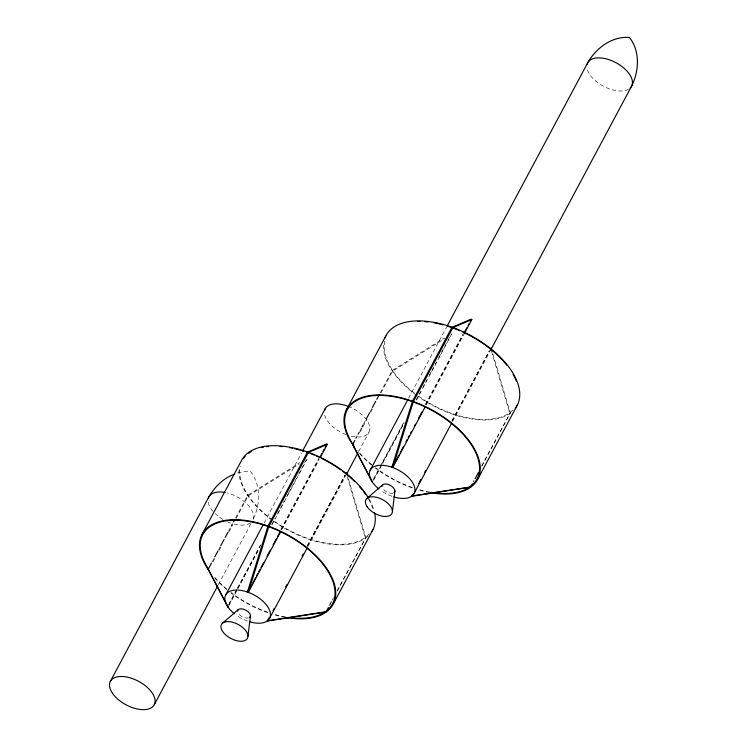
<?xml version="1.0" encoding="UTF-8"?>
<svg xmlns="http://www.w3.org/2000/svg" width="747" height="747" viewBox="0 0 747 747"><rect width="100%" height="100%" fill="white"/><g stroke="black" fill="none" stroke-linecap="round" stroke-linejoin="round"><path stroke-width="0.56" stroke-dasharray="3.73 2.8" d="M212.017 562.08L214.762 556.935M218.6 549.745L220.244 546.664M228.479 531.248L230.674 527.13M235.613 517.886L247.687 495.27L299.752 462.757M213.007 561.716L215.201 557.598M219.048 550.408L221.243 546.3M228.927 531.911L232.765 524.711M236.061 518.549L248.135 495.933L299.211 464.036M218.311 584.752L251.151 523.255M264.13 523.021L301.48 453.065M228.694 604.416L236.92 589M237.471 587.973L260.526 544.806M228.918 604.753L237.144 589.336M237.695 588.309L260.75 545.133M271.721 524.581L275.017 518.418M277.212 514.3L284.346 500.938M286.54 496.83L288.183 493.748M288.734 492.721L296.419 478.332M298.613 474.214L304.104 463.943M304.655 462.907L306.298 459.825M228.591 606.106L258.77 549.577M271.945 524.908L307.073 459.134M280.872 529.324L318.736 458.406M281.33 529.483L319.193 458.565M281.778 529.651L319.1 459.76M359.793 431.112L361.436 428.031M363.63 423.923L366.375 418.787M370.223 411.588L371.866 408.506M380.102 393.09L392.175 370.475L444.232 337.971M360.241 431.775L362.435 427.667M362.986 426.64L366.824 419.45M370.661 412.251L372.856 408.142M381.091 392.726L392.614 371.138L444.68 338.634M307.148 546.048L345.021 475.129M307.381 545.88L345.245 474.961M307.064 546.739L345.478 474.793M308.091 546.234L345.441 476.278M358.625 451.59L369.065 432.046M408.618 398.216L446.519 327.233M373.724 478.594L379.765 467.295M380.307 466.259L404.463 421.037M373.397 479.957L404.136 422.4M416.21 399.785L420.598 391.559M422.793 387.45L427.181 379.233M429.376 375.115L431.57 371.007M432.121 369.98L436.509 361.753M438.704 357.645L451.328 334.002M373.621 480.284L381.857 464.867M382.399 463.84L404.351 422.727M416.424 400.121L451.552 334.339L451.104 333.676M425.351 404.529L463.224 333.61M425.809 404.697L463.131 334.796M426.266 404.855L463.588 334.964M329.11 605.873L333.498 597.647M337.336 590.457L365.797 537.7L347.887 477.137M330.118 604.51L332.322 600.401M337.261 591.148L365.797 537.7M451.87 421.084L489.5 350.334M452.094 420.916L489.416 351.025M452.579 421.429L489.929 351.473M473.038 482.104L474.14 480.05M481.824 465.661L510.276 412.904L492.693 353.443M481.74 466.352L510.276 412.904M237.518 472.963L244.792 471.478L250.572 471.572C261.441 485.289 260.273 505.14 252.794 520.183A24.856 13.315 28.1 0 0 227.032 492.927M392.175 370.475L392.614 371.138M247.687 495.27L248.135 495.933M491.573 351.576L509.809 413.24M347.094 476.371L365.33 538.036M628.535 89.248A24.856 13.315 28.1 0 1 604.314 86.671A24.856 13.315 28.1 0 1 587.039 68.257M391.96 496.288A24.856 13.315 28.1 0 1 380.475 490.209M512.769 410.075A73.495 39.386 28.1 0 1 417.984 395.835M414.249 393.043A73.495 39.386 28.1 0 1 384.994 340.361M510.687 412.886A74.28 39.806 28.1 0 1 418.525 396.75M416.667 395.415A74.28 39.806 28.1 0 1 383.547 344.32M429.646 492.086A73.495 39.386 28.1 0 1 418.796 489.537M412.204 487.427A73.495 39.386 28.1 0 1 375.657 467.762M372.015 464.877A73.495 39.386 28.1 0 1 357.598 450.562M429.833 492.59A74.28 39.806 28.1 0 1 418.871 490.013M412.204 487.884A74.28 39.806 28.1 0 1 375.265 468.005M371.586 465.092A74.28 39.806 28.1 0 1 359.204 453.205M348.261 406.359A24.856 13.315 28.1 0 1 369.279 424.912A24.856 13.315 28.1 0 1 358.327 437.023M355.077 436.846A24.856 13.315 28.1 0 1 347.887 435.23M345.908 434.521A24.856 13.315 28.1 0 1 324.31 413.25M285.167 616.882A73.495 39.386 28.1 0 1 274.317 614.323M267.715 612.223A73.495 39.386 28.1 0 1 231.168 592.548M226.64 588.935A73.495 39.386 28.1 0 1 213.819 576.208M369.093 534.002A73.495 39.386 28.1 0 1 273.495 520.631M272.552 519.94A73.495 39.386 28.1 0 1 240.263 466.184M368.579 499.201A73.495 39.386 28.1 0 1 373.332 510.35M367.897 536.281A74.28 39.806 28.1 0 1 273.141 520.902M272.188 520.211A74.28 39.806 28.1 0 1 239.18 468.014M369.242 499.239A74.28 39.806 28.1 0 1 374.032 510.509M285.354 617.386A74.28 39.806 28.1 0 1 273.271 614.482M267.715 612.68A74.28 39.806 28.1 0 1 230.786 592.801M227.097 589.887A74.28 39.806 28.1 0 1 214.716 578.001M247.472 621.084A24.856 13.315 28.1 0 1 235.996 615.005M250.469 522.853A24.856 13.315 28.1 0 1 233.606 523.964M230.627 523.021A24.856 13.315 28.1 0 1 227.648 521.836M222.839 519.37A24.856 13.315 28.1 0 1 215.257 513.721M212.97 511.34A24.856 13.315 28.1 0 1 208.18 502.386M248.499 617.965A7.003 3.754 28.1 0 1 237.789 612.269M392.987 493.169A7.003 3.754 28.1 0 1 382.268 487.474"/><path stroke-width="1.12" d="M247.957 636.304L250.45 615.771M392.446 511.508L394.93 490.984M280.685 531.705L248.303 592.352L247.397 592.016L267.949 526.14L307.465 452.14L326.42 444.017L327.335 444.344L320.202 457.706M248.303 592.352L268.864 526.467L308.38 452.467L327.335 444.344M425.164 406.91L392.791 467.557L391.876 467.23L412.437 401.344L451.954 327.345L470.909 319.221L471.815 319.548L464.13 333.937M392.791 467.557L413.343 401.671L452.859 327.672L471.815 319.548M110.323 681.46L208.833 496.97C214.716 486.82 223.512 478.071 234.689 474.028M201.755 534.917L241.272 460.918A74.28 39.806 28.1 0 1 300.854 449.853A74.28 39.806 28.1 0 1 368.654 498.24M208.721 568.243L211.466 563.107M214.762 556.935L218.049 550.772M220.795 545.637L224.091 539.465M225.183 537.41L227.928 532.275M231.225 526.103L232.317 524.049M233.419 521.994L234.521 519.94M154.284 704.673L217.769 585.779M225.678 595.032L263.028 525.076M302.582 451.011L325.104 408.833M247.397 592.016L248.49 589.962M247.845 592.184L251.692 584.985M252.785 582.931L255.53 577.795M256.632 575.741L257.724 573.687M258.826 571.632L259.919 569.569M261.02 567.515L263.766 562.379M267.053 556.207L270.349 550.044M273.094 544.908L276.39 538.736M277.482 536.682L280.228 531.547M320.837 455.483L321.938 453.429M323.04 451.375L324.133 449.32M325.234 447.257L326.878 444.176M346.244 410.131L385.76 336.122M352.659 444.474L372.52 482.347L352.659 444.474L354.853 440.366M355.955 438.312L357.047 436.257M358.149 434.203L359.242 432.149M361.987 427.004L363.089 424.95M366.375 418.787L369.672 412.615M372.417 407.479L375.704 401.307M376.805 399.253L379 395.144M328.475 607.591L325.813 612.036L267.081 621.074L269.2 617.657M273.038 610.467L274.14 608.413M285.662 586.825L286.764 584.77M302.124 555.992L303.226 553.938M269.639 618.236L306.989 548.289M346.543 474.224L358.074 452.617M370.167 470.236L407.517 400.28M447.07 326.206L587.693 62.841C595.975 48.135 611.905 36.08 629.432 37.443C640.3 51.16 639.133 71.012 631.654 86.054L490.48 350.446M391.876 467.23L393.52 464.139M393.977 464.307L398.917 455.054M400.018 452.999L403.305 446.837M406.051 441.692L407.152 439.638M408.245 437.583L409.347 435.529M410.439 433.475L411.541 431.411M414.286 426.276L415.379 424.221M418.675 418.049L421.971 411.886M464.223 332.742L466.968 327.606M468.07 325.552L469.163 323.498M470.265 321.434L471.357 319.38M333.479 603.595L372.986 529.595M472.412 483.823L470.302 487.24L411.569 496.288L413.128 493.898M418.619 483.617L420.813 479.499M424.66 472.309L425.753 470.255M414.127 493.45L451.477 423.493M475.157 478.687L478.444 472.524M477.959 478.808L517.475 404.799M367.272 498.128L382.978 484.626M222.793 622.923L238.489 609.421M412.036 495.952L470.769 486.913M267.547 620.748L326.28 611.709M451.954 327.345L452.859 327.672M412.437 401.344L413.343 401.671M307.465 452.14L308.38 452.467M267.949 526.14L268.864 526.467M491.068 347.943L492.04 351.249M346.58 472.739L347.234 474.943M587.086 64.485A24.856 13.315 28.1 0 1 616.471 62.991A24.856 13.315 28.1 0 1 630.038 88.146M378.916 489.005A24.856 13.315 28.1 0 1 378.178 465.446A24.856 13.315 28.1 0 1 413.436 484.131A24.856 13.315 28.1 0 1 393.828 496.904M353.751 445.455A73.495 39.386 28.1 0 1 381.624 395.452A73.495 39.386 28.1 0 1 473.878 448.984A73.495 39.386 28.1 0 1 435.641 492.973M354.349 447.173A74.28 39.806 28.1 0 1 381.437 394.939A74.28 39.806 28.1 0 1 475.559 450.955A74.28 39.806 28.1 0 1 430.972 492.787M384.929 338.027A74.28 39.806 28.1 0 1 470.881 335.627A74.28 39.806 28.1 0 1 515.281 408.348M417.816 321.425A73.495 39.386 28.1 0 1 420.001 321.425M424.548 321.621A73.495 39.386 28.1 0 1 428.078 321.957M434.063 322.844A73.495 39.386 28.1 0 1 442.719 324.786M448.228 326.402A73.495 39.386 28.1 0 1 451.515 327.503M452.542 327.868A73.495 39.386 28.1 0 1 459.797 330.734M462.897 332.116A73.495 39.386 28.1 0 1 468.976 335.095M469.966 335.618A73.495 39.386 28.1 0 1 484.355 344.451M485.251 345.095A73.495 39.386 28.1 0 1 506.811 365.218M513.068 374.406A73.495 39.386 28.1 0 1 516.364 381.25M234.427 613.801A24.856 13.315 28.1 0 1 233.69 590.242A24.856 13.315 28.1 0 1 268.957 608.926A24.856 13.315 28.1 0 1 249.339 621.7M208.6 569.27A73.495 39.386 28.1 0 1 237.948 520.276A73.495 39.386 28.1 0 1 329.567 574.107A73.495 39.386 28.1 0 1 291.153 617.769M208.646 570.26A74.28 39.806 28.1 0 1 238.723 519.8A74.28 39.806 28.1 0 1 331.631 576.889A74.28 39.806 28.1 0 1 285.354 617.386M324.497 410.476A24.856 13.315 28.1 0 1 347.271 405.985M374.583 512.75A74.28 39.806 28.1 0 1 371.418 532.284M243.718 458.331A73.495 39.386 28.1 0 1 245.175 456.51M248.676 453.28A73.495 39.386 28.1 0 1 251.216 451.59M261.319 447.64A73.495 39.386 28.1 0 1 263.355 447.201M266.539 446.697A73.495 39.386 28.1 0 1 268.752 446.463M280.069 446.417A73.495 39.386 28.1 0 1 282.413 446.622M289.584 447.64A73.495 39.386 28.1 0 1 292.777 448.265M294.944 448.751A73.495 39.386 28.1 0 1 303.74 451.197M307.036 452.299A73.495 39.386 28.1 0 1 309.09 453.046M311.163 453.831A73.495 39.386 28.1 0 1 314.282 455.091M316.354 455.978A73.495 39.386 28.1 0 1 319.445 457.388M321.481 458.369A73.495 39.386 28.1 0 1 340.763 469.891M342.649 471.264A73.495 39.386 28.1 0 1 354.75 481.619M359.475 486.605A73.495 39.386 28.1 0 1 362.323 490.013M363.649 491.722A73.495 39.386 28.1 0 1 365.488 494.271M208.226 498.613A24.856 13.315 28.1 0 1 225.09 492.506M237.593 611.139A7.003 3.754 28.1 0 1 245.763 610.131A7.003 3.754 28.1 0 1 249.545 617.498M382.072 486.344A7.003 3.754 28.1 0 1 390.251 485.335A7.003 3.754 28.1 0 1 394.024 492.703M208.618 569.933L208.17 569.27L228.04 607.143L208.618 569.933M112.461 693.235A24.856 13.315 28.1 0 0 151.958 707.344A24.856 13.315 28.1 0 0 132.49 678.612A24.856 13.315 28.1 0 0 112.461 693.235M222.615 631.476A14.753 7.909 28.1 0 0 246.052 639.927A14.753 7.909 28.1 0 0 234.605 622.877A14.753 7.909 28.1 0 0 222.615 631.476M367.094 506.681A14.753 7.909 28.1 0 0 390.541 515.131A14.753 7.909 28.1 0 0 379.093 498.081A14.753 7.909 28.1 0 0 367.094 506.681"/></g></svg>
